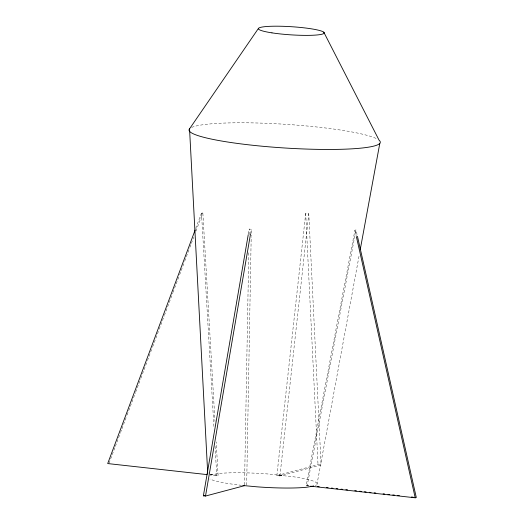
<?xml version="1.0" encoding="UTF-8"?>
<svg xmlns="http://www.w3.org/2000/svg" width="524" height="524" viewBox="0 0 524 524"><rect width="100%" height="100%" fill="white"/><g stroke="black" fill="none" stroke-linecap="round" stroke-linejoin="round"><path stroke-width="0.39" stroke-dasharray="2.62 1.97" d="M244.531 484.87L248.795 251.12M249.097 234.772L249.201 229.054L251.33 229.283L251.212 235.826M246.66 485.106L251.193 236.638M276.868 475.596L305.702 213.353L308.774 213.694L321.094 464.998L279.94 475.936L276.868 475.596L318.016 464.657L321.094 464.998M279.94 475.936L308.774 213.694M248.369 233.887L249.201 229.054M250.498 234.123L251.33 229.283M316.941 484.576L359.34 254.448M309.114 486.017L306.154 485.689L354.931 230.213L356.012 229.931L357.27 235.505M306.154 485.689L307.234 485.407L356.012 229.931M195.753 228.405L201.491 213.091L202.84 212.737L214.984 421.499M109.051 463.209L115.077 447.123M115.365 446.356L120.238 433.335M120.527 432.569L121.673 429.51M121.961 428.743L126.834 415.722M127.122 414.956L135.441 392.738M135.729 391.972L138.598 384.315M138.88 383.548L140.602 378.95M140.891 378.184L147.198 361.337M147.486 360.571L152.36 347.55M152.648 346.783L158.962 329.93M159.244 329.164L164.123 316.142M164.412 315.376L172.724 293.165M173.012 292.399L179.326 275.545M179.608 274.779L184.487 261.758M184.776 260.991L189.649 247.97M189.937 247.204L191.083 244.138M191.371 243.372L193.664 237.248M195.956 231.117L202.84 212.737M210.563 474.986L218.017 473.572A54.948 6.792 3.7 0 1 268.098 473.991L294.606 476.938A54.948 6.792 3.7 0 1 315.376 485.525M211.82 474.626L210.373 474.967L216.766 475.674L218.115 475.32L216.17 441.889M279.187 474.98L282.259 475.32M279.03 475.019L282.108 475.36M210.104 474.436L218.115 475.32M307.234 485.407L308.813 485.578M241.557 485.342L230.206 483.855A54.948 6.792 3.7 0 1 209.842 478.988M354.931 230.213L356.189 235.787M201.491 213.091L214.015 428.377M215.056 446.317L216.766 475.674M305.702 213.353L318.016 464.657M191.653 127.437A95.84 11.849 3.7 0 1 282.095 124.09A95.84 11.849 3.7 0 1 376.35 138.578"/><path stroke-width="0.79" d="M244.557 485.663L205.513 496.045L203.384 495.809L248.232 234.693M205.513 496.045L250.498 234.123M360.23 249.621L379.795 143.412M195.177 229.938L107.702 463.563L207.137 474.606M207.74 473.762L189.544 128.832L258.542 28.276M203.384 495.809L204.943 495.396M312.448 486.383L313.529 486.102M310.594 486.18L415.218 497.8L416.298 497.518L357.447 236.298M313.614 486.089L306.789 487.215A54.948 6.792 3.7 0 1 256.714 486.803L242.789 485.499M243.3 485.551L244.498 485.683M317.577 486.554L319.195 486.731M326.478 487.543L328.096 487.72M331.332 488.08L332.95 488.263M336.185 488.617L337.803 488.8M341.045 489.161L342.663 489.337M345.899 489.698L347.517 489.881M354.8 490.687L356.418 490.864M359.654 491.224L361.272 491.407M364.507 491.767L366.125 491.944M369.368 492.305L370.985 492.481M374.221 492.842L375.839 493.025M383.123 493.831L384.74 494.014M387.976 494.374L389.594 494.551M392.83 494.911L394.454 495.088M397.69 495.449L399.308 495.632M411.445 496.981L413.063 497.158M323.812 32.213L379.121 140.268A95.84 11.849 3.7 0 1 287.244 148.148A95.84 11.849 3.7 0 1 189.544 128.832M356.366 236.586L415.218 497.8M271.956 32.861A32.999 4.081 3.7 0 0 324.042 33.294A32.999 4.081 3.7 0 0 277.877 26.2A32.999 4.081 3.7 0 0 271.956 32.861"/></g></svg>
